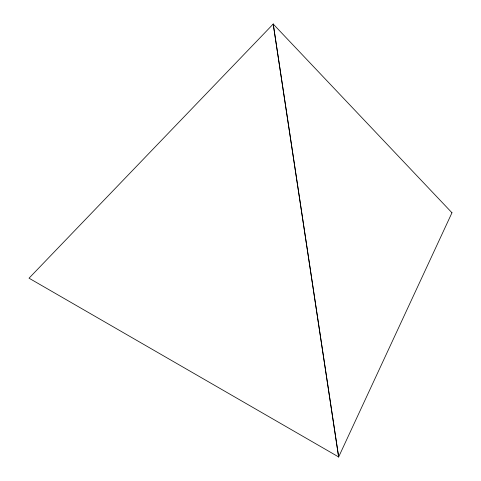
<?xml version="1.0" encoding="UTF-8"?>
<svg xmlns="http://www.w3.org/2000/svg" width="481" height="481" viewBox="0 0 481 481"><rect width="100%" height="100%" fill="white"/><g stroke="black" fill="none" stroke-linecap="round" stroke-linejoin="round"><path stroke-width="0.72" d="M451.972 212.764L338.648 456.95L29.028 278.192L273.214 24.05L451.972 212.764M338.648 456.95L273.22 24.056L338.648 456.95"/></g></svg>
